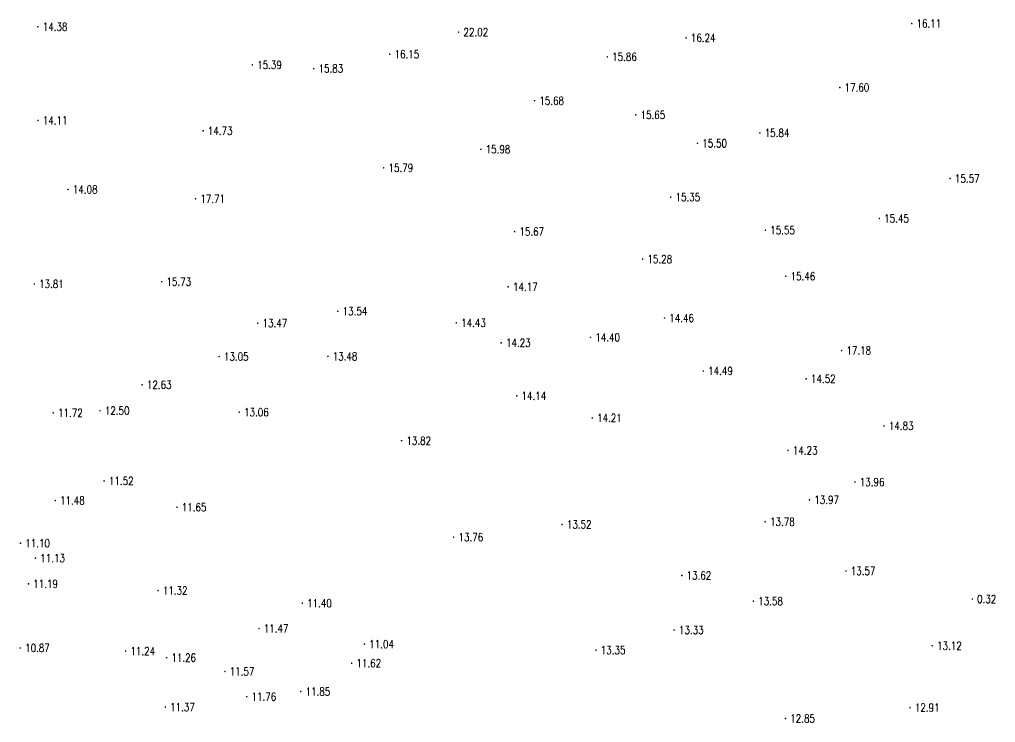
# Model space of a CAD drawing. Extents: x 476861 to 479475, y 2367369 to 2370541.
# Drawn here: x 477487.3 to 477609.3, y 2368576.8 to 2368664.6 of the extents above; entities that cross this region are included whole.
import ezdxf
from ezdxf.enums import TextEntityAlignment as Align

# ---------------------------------------------------------------- set-up
doc = ezdxf.new("R2010")
doc.units = 0
doc.header["$LTSCALE"] = 0.5
doc.layers.get('0').update_dxf_attribs({"linetype": 'CONTINUOUS'})
doc.layers.add('GCD', color=1, linetype='CONTINUOUS')
doc.styles.add('HZ', font='rs.shx', dxfattribs={"width": 0.8, "bigfont": 'hztxt.shx'})

# ---------------------------------------------------------------- blocks, each defined once
blk = doc.blocks.new('GC200')
at = {"linetype": 'Continuous', "const_width": 0.2, "flags": 128}
blk.add_lwpolyline([(-0.1, 0, 1), (0.1, 0, 1)], format="xyb", close=True, dxfattribs=at)

msp = doc.modelspace()

# ---------------------------------------------------------------- block references
at = {"layer": 'GCD', "linetype": 'Continuous'}
ref = msp.add_blockref('GC200', (477598.802, 2368664.14, 16.11), dxfattribs=dict(at, xscale=0.5, yscale=0.5, zscale=0.5))
ref.add_attrib('height', '16.11', dxfattribs={"linetype": 'Continuous', "height": 1, "style": 'HZ', "width": 0.8}).set_placement((477599.402, 2368664.14, 16.11), align=Align.MIDDLE_LEFT)
ref = msp.add_blockref('GC200', (477489.634, 2368663.74, 14.38), dxfattribs=dict(at, xscale=0.5, yscale=0.5, zscale=0.5))
ref.add_attrib('height', '14.38', dxfattribs={"linetype": 'Continuous', "height": 1, "style": 'HZ', "width": 0.8}).set_placement((477490.234, 2368663.74, 14.38), align=Align.MIDDLE_LEFT)
ref = msp.add_blockref('GC200', (477542.2, 2368663.06, 22.016), dxfattribs=dict(at, xscale=0.5, yscale=0.5, zscale=0.5))
ref.add_attrib('height', '22.02', dxfattribs={"linetype": 'Continuous', "height": 1, "style": 'HZ', "width": 0.8}).set_placement((477542.8, 2368663.06, 22.016), align=Align.MIDDLE_LEFT)
ref = msp.add_blockref('GC200', (477570.612, 2368662.352, 16.24), dxfattribs=dict(at, xscale=0.5, yscale=0.5, zscale=0.5))
ref.add_attrib('height', '16.24', dxfattribs={"linetype": 'Continuous', "height": 1, "style": 'HZ', "width": 0.8}).set_placement((477571.212, 2368662.352, 16.24), align=Align.MIDDLE_LEFT)
ref = msp.add_blockref('GC200', (477533.589, 2368660.304, 16.153), dxfattribs=dict(at, xscale=0.5, yscale=0.5, zscale=0.5))
ref.add_attrib('height', '16.15', dxfattribs={"linetype": 'Continuous', "height": 1, "style": 'HZ', "width": 0.8}).set_placement((477534.189, 2368660.304, 16.153), align=Align.MIDDLE_LEFT)
ref = msp.add_blockref('GC200', (477560.773, 2368659.98, 15.861), dxfattribs=dict(at, xscale=0.5, yscale=0.5, zscale=0.5))
ref.add_attrib('height', '15.86', dxfattribs={"linetype": 'Continuous', "height": 1, "style": 'HZ', "width": 0.8}).set_placement((477561.373, 2368659.98, 15.861), align=Align.MIDDLE_LEFT)
ref = msp.add_blockref('GC200', (477516.424, 2368658.969, 15.386), dxfattribs=dict(at, xscale=0.5, yscale=0.5, zscale=0.5))
ref.add_attrib('height', '15.39', dxfattribs={"linetype": 'Continuous', "height": 1, "style": 'HZ', "width": 0.8}).set_placement((477517.024, 2368658.969, 15.386), align=Align.MIDDLE_LEFT)
ref = msp.add_blockref('GC200', (477524.089, 2368658.507, 15.826), dxfattribs=dict(at, xscale=0.5, yscale=0.5, zscale=0.5))
ref.add_attrib('height', '15.83', dxfattribs={"linetype": 'Continuous', "height": 1, "style": 'HZ', "width": 0.8}).set_placement((477524.689, 2368658.507, 15.826), align=Align.MIDDLE_LEFT)
ref = msp.add_blockref('GC200', (477589.818, 2368656.15, 17.602), dxfattribs=dict(at, xscale=0.5, yscale=0.5, zscale=0.5))
ref.add_attrib('height', '17.60', dxfattribs={"linetype": 'Continuous', "height": 1, "style": 'HZ', "width": 0.8}).set_placement((477590.418, 2368656.15, 17.602), align=Align.MIDDLE_LEFT)
ref = msp.add_blockref('GC200', (477551.678, 2368654.494, 15.68), dxfattribs=dict(at, xscale=0.5, yscale=0.5, zscale=0.5))
ref.add_attrib('height', '15.68', dxfattribs={"linetype": 'Continuous', "height": 1, "style": 'HZ', "width": 0.8}).set_placement((477552.278, 2368654.494, 15.68), align=Align.MIDDLE_LEFT)
ref = msp.add_blockref('GC200', (477489.65, 2368652.035, 14.11), dxfattribs=dict(at, xscale=0.5, yscale=0.5, zscale=0.5))
ref.add_attrib('height', '14.11', dxfattribs={"linetype": 'Continuous', "height": 1, "style": 'HZ', "width": 0.8}).set_placement((477490.25, 2368652.035, 14.11), align=Align.MIDDLE_LEFT)
ref = msp.add_blockref('GC200', (477564.323, 2368652.728, 15.645), dxfattribs=dict(at, xscale=0.5, yscale=0.5, zscale=0.5))
ref.add_attrib('height', '15.65', dxfattribs={"linetype": 'Continuous', "height": 1, "style": 'HZ', "width": 0.8}).set_placement((477564.923, 2368652.728, 15.645), align=Align.MIDDLE_LEFT)
ref = msp.add_blockref('GC200', (477510.272, 2368650.734, 14.727), dxfattribs=dict(at, xscale=0.5, yscale=0.5, zscale=0.5))
ref.add_attrib('height', '14.73', dxfattribs={"linetype": 'Continuous', "height": 1, "style": 'HZ', "width": 0.8}).set_placement((477510.872, 2368650.734, 14.727), align=Align.MIDDLE_LEFT)
ref = msp.add_blockref('GC200', (477579.837, 2368650.47, 15.844), dxfattribs=dict(at, xscale=0.5, yscale=0.5, zscale=0.5))
ref.add_attrib('height', '15.84', dxfattribs={"linetype": 'Continuous', "height": 1, "style": 'HZ', "width": 0.8}).set_placement((477580.437, 2368650.47, 15.844), align=Align.MIDDLE_LEFT)
ref = msp.add_blockref('GC200', (477544.973, 2368648.436, 15.976), dxfattribs=dict(at, xscale=0.5, yscale=0.5, zscale=0.5))
ref.add_attrib('height', '15.98', dxfattribs={"linetype": 'Continuous', "height": 1, "style": 'HZ', "width": 0.8}).set_placement((477545.573, 2368648.436, 15.976), align=Align.MIDDLE_LEFT)
ref = msp.add_blockref('GC200', (477572.04, 2368649.174, 15.496), dxfattribs=dict(at, xscale=0.5, yscale=0.5, zscale=0.5))
ref.add_attrib('height', '15.50', dxfattribs={"linetype": 'Continuous', "height": 1, "style": 'HZ', "width": 0.8}).set_placement((477572.64, 2368649.174, 15.496), align=Align.MIDDLE_LEFT)
ref = msp.add_blockref('GC200', (477532.831, 2368646.112, 15.79), dxfattribs=dict(at, xscale=0.5, yscale=0.5, zscale=0.5))
ref.add_attrib('height', '15.79', dxfattribs={"linetype": 'Continuous', "height": 1, "style": 'HZ', "width": 0.8}).set_placement((477533.431, 2368646.112, 15.79), align=Align.MIDDLE_LEFT)
ref = msp.add_blockref('GC200', (477603.6, 2368644.778, 15.566), dxfattribs=dict(at, xscale=0.5, yscale=0.5, zscale=0.5))
ref.add_attrib('height', '15.57', dxfattribs={"linetype": 'Continuous', "height": 1, "style": 'HZ', "width": 0.8}).set_placement((477604.2, 2368644.778, 15.566), align=Align.MIDDLE_LEFT)
ref = msp.add_blockref('GC200', (477493.401, 2368643.419, 14.08), dxfattribs=dict(at, xscale=0.5, yscale=0.5, zscale=0.5))
ref.add_attrib('height', '14.08', dxfattribs={"linetype": 'Continuous', "height": 1, "style": 'HZ', "width": 0.8}).set_placement((477494.001, 2368643.419, 14.08), align=Align.MIDDLE_LEFT)
ref = msp.add_blockref('GC200', (477509.327, 2368642.25, 17.707), dxfattribs=dict(at, xscale=0.5, yscale=0.5, zscale=0.5))
ref.add_attrib('height', '17.71', dxfattribs={"linetype": 'Continuous', "height": 1, "style": 'HZ', "width": 0.8}).set_placement((477509.927, 2368642.25, 17.707), align=Align.MIDDLE_LEFT)
ref = msp.add_blockref('GC200', (477568.694, 2368642.458, 15.354), dxfattribs=dict(at, xscale=0.5, yscale=0.5, zscale=0.5))
ref.add_attrib('height', '15.35', dxfattribs={"linetype": 'Continuous', "height": 1, "style": 'HZ', "width": 0.8}).set_placement((477569.294, 2368642.458, 15.354), align=Align.MIDDLE_LEFT)
ref = msp.add_blockref('GC200', (477594.758, 2368639.787, 15.446), dxfattribs=dict(at, xscale=0.5, yscale=0.5, zscale=0.5))
ref.add_attrib('height', '15.45', dxfattribs={"linetype": 'Continuous', "height": 1, "style": 'HZ', "width": 0.8}).set_placement((477595.358, 2368639.787, 15.446), align=Align.MIDDLE_LEFT)
ref = msp.add_blockref('GC200', (477549.192, 2368638.149, 15.67), dxfattribs=dict(at, xscale=0.5, yscale=0.5, zscale=0.5))
ref.add_attrib('height', '15.67', dxfattribs={"linetype": 'Continuous', "height": 1, "style": 'HZ', "width": 0.8}).set_placement((477549.792, 2368638.149, 15.67), align=Align.MIDDLE_LEFT)
ref = msp.add_blockref('GC200', (477580.521, 2368638.324, 15.546), dxfattribs=dict(at, xscale=0.5, yscale=0.5, zscale=0.5))
ref.add_attrib('height', '15.55', dxfattribs={"linetype": 'Continuous', "height": 1, "style": 'HZ', "width": 0.8}).set_placement((477581.121, 2368638.324, 15.546), align=Align.MIDDLE_LEFT)
ref = msp.add_blockref('GC200', (477565.185, 2368634.711, 15.28), dxfattribs=dict(at, xscale=0.5, yscale=0.5, zscale=0.5))
ref.add_attrib('height', '15.28', dxfattribs={"linetype": 'Continuous', "height": 1, "style": 'HZ', "width": 0.8}).set_placement((477565.785, 2368634.711, 15.28), align=Align.MIDDLE_LEFT)
ref = msp.add_blockref('GC200', (477583.067, 2368632.567, 15.461), dxfattribs=dict(at, xscale=0.5, yscale=0.5, zscale=0.5))
ref.add_attrib('height', '15.46', dxfattribs={"linetype": 'Continuous', "height": 1, "style": 'HZ', "width": 0.8}).set_placement((477583.667, 2368632.567, 15.461), align=Align.MIDDLE_LEFT)
ref = msp.add_blockref('GC200', (477489.18, 2368631.606, 13.81), dxfattribs=dict(at, xscale=0.5, yscale=0.5, zscale=0.5))
ref.add_attrib('height', '13.81', dxfattribs={"linetype": 'Continuous', "height": 1, "style": 'HZ', "width": 0.8}).set_placement((477489.78, 2368631.606, 13.81), align=Align.MIDDLE_LEFT)
ref = msp.add_blockref('GC200', (477505.091, 2368631.89, 15.727), dxfattribs=dict(at, xscale=0.5, yscale=0.5, zscale=0.5))
ref.add_attrib('height', '15.73', dxfattribs={"linetype": 'Continuous', "height": 1, "style": 'HZ', "width": 0.8}).set_placement((477505.691, 2368631.89, 15.727), align=Align.MIDDLE_LEFT)
ref = msp.add_blockref('GC200', (477548.391, 2368631.246, 14.168), dxfattribs=dict(at, xscale=0.5, yscale=0.5, zscale=0.5))
ref.add_attrib('height', '14.17', dxfattribs={"linetype": 'Continuous', "height": 1, "style": 'HZ', "width": 0.8}).set_placement((477548.991, 2368631.246, 14.168), align=Align.MIDDLE_LEFT)
ref = msp.add_blockref('GC200', (477527.102, 2368628.196, 13.54), dxfattribs=dict(at, xscale=0.5, yscale=0.5, zscale=0.5))
ref.add_attrib('height', '13.54', dxfattribs={"linetype": 'Continuous', "height": 1, "style": 'HZ', "width": 0.8}).set_placement((477527.702, 2368628.196, 13.54), align=Align.MIDDLE_LEFT)
ref = msp.add_blockref('GC200', (477517.097, 2368626.713, 13.47), dxfattribs=dict(at, xscale=0.5, yscale=0.5, zscale=0.5))
ref.add_attrib('height', '13.47', dxfattribs={"linetype": 'Continuous', "height": 1, "style": 'HZ', "width": 0.8}).set_placement((477517.697, 2368626.713, 13.47), align=Align.MIDDLE_LEFT)
ref = msp.add_blockref('GC200', (477541.904, 2368626.744, 14.429), dxfattribs=dict(at, xscale=0.5, yscale=0.5, zscale=0.5))
ref.add_attrib('height', '14.43', dxfattribs={"linetype": 'Continuous', "height": 1, "style": 'HZ', "width": 0.8}).set_placement((477542.504, 2368626.744, 14.429), align=Align.MIDDLE_LEFT)
ref = msp.add_blockref('GC200', (477567.917, 2368627.353, 14.46), dxfattribs=dict(at, xscale=0.5, yscale=0.5, zscale=0.5))
ref.add_attrib('height', '14.46', dxfattribs={"linetype": 'Continuous', "height": 1, "style": 'HZ', "width": 0.8}).set_placement((477568.517, 2368627.353, 14.46), align=Align.MIDDLE_LEFT)
ref = msp.add_blockref('GC200', (477547.513, 2368624.259, 14.232), dxfattribs=dict(at, xscale=0.5, yscale=0.5, zscale=0.5))
ref.add_attrib('height', '14.23', dxfattribs={"linetype": 'Continuous', "height": 1, "style": 'HZ', "width": 0.8}).set_placement((477548.113, 2368624.259, 14.232), align=Align.MIDDLE_LEFT)
ref = msp.add_blockref('GC200', (477558.674, 2368624.938, 14.403), dxfattribs=dict(at, xscale=0.5, yscale=0.5, zscale=0.5))
ref.add_attrib('height', '14.40', dxfattribs={"linetype": 'Continuous', "height": 1, "style": 'HZ', "width": 0.8}).set_placement((477559.274, 2368624.938, 14.403), align=Align.MIDDLE_LEFT)
ref = msp.add_blockref('GC200', (477590.043, 2368623.286, 17.181), dxfattribs=dict(at, xscale=0.5, yscale=0.5, zscale=0.5))
ref.add_attrib('height', '17.18', dxfattribs={"linetype": 'Continuous', "height": 1, "style": 'HZ', "width": 0.8}).set_placement((477590.643, 2368623.286, 17.181), align=Align.MIDDLE_LEFT)
ref = msp.add_blockref('GC200', (477512.269, 2368622.532, 13.053), dxfattribs=dict(at, xscale=0.5, yscale=0.5, zscale=0.5))
ref.add_attrib('height', '13.05', dxfattribs={"linetype": 'Continuous', "height": 1, "style": 'HZ', "width": 0.8}).set_placement((477512.869, 2368622.532, 13.053), align=Align.MIDDLE_LEFT)
ref = msp.add_blockref('GC200', (477525.861, 2368622.566, 13.483), dxfattribs=dict(at, xscale=0.5, yscale=0.5, zscale=0.5))
ref.add_attrib('height', '13.48', dxfattribs={"linetype": 'Continuous', "height": 1, "style": 'HZ', "width": 0.8}).set_placement((477526.461, 2368622.566, 13.483), align=Align.MIDDLE_LEFT)
ref = msp.add_blockref('GC200', (477572.765, 2368620.739, 14.489), dxfattribs=dict(at, xscale=0.5, yscale=0.5, zscale=0.5))
ref.add_attrib('height', '14.49', dxfattribs={"linetype": 'Continuous', "height": 1, "style": 'HZ', "width": 0.8}).set_placement((477573.365, 2368620.739, 14.489), align=Align.MIDDLE_LEFT)
ref = msp.add_blockref('GC200', (477502.649, 2368619.013, 12.631), dxfattribs=dict(at, xscale=0.5, yscale=0.5, zscale=0.5))
ref.add_attrib('height', '12.63', dxfattribs={"linetype": 'Continuous', "height": 1, "style": 'HZ', "width": 0.8}).set_placement((477503.249, 2368619.013, 12.631), align=Align.MIDDLE_LEFT)
ref = msp.add_blockref('GC200', (477585.615, 2368619.759, 14.518), dxfattribs=dict(at, xscale=0.5, yscale=0.5, zscale=0.5))
ref.add_attrib('height', '14.52', dxfattribs={"linetype": 'Continuous', "height": 1, "style": 'HZ', "width": 0.8}).set_placement((477586.215, 2368619.759, 14.518), align=Align.MIDDLE_LEFT)
ref = msp.add_blockref('GC200', (477549.461, 2368617.635, 14.143), dxfattribs=dict(at, xscale=0.5, yscale=0.5, zscale=0.5))
ref.add_attrib('height', '14.14', dxfattribs={"linetype": 'Continuous', "height": 1, "style": 'HZ', "width": 0.8}).set_placement((477550.061, 2368617.635, 14.143), align=Align.MIDDLE_LEFT)
ref = msp.add_blockref('GC200', (477491.547, 2368615.507, 11.724), dxfattribs=dict(at, xscale=0.5, yscale=0.5, zscale=0.5))
ref.add_attrib('height', '11.72', dxfattribs={"linetype": 'Continuous', "height": 1, "style": 'HZ', "width": 0.8}).set_placement((477492.147, 2368615.507, 11.724), align=Align.MIDDLE_LEFT)
ref = msp.add_blockref('GC200', (477497.39, 2368615.783, 12.499), dxfattribs=dict(at, xscale=0.5, yscale=0.5, zscale=0.5))
ref.add_attrib('height', '12.50', dxfattribs={"linetype": 'Continuous', "height": 1, "style": 'HZ', "width": 0.8}).set_placement((477497.99, 2368615.783, 12.499), align=Align.MIDDLE_LEFT)
ref = msp.add_blockref('GC200', (477514.79, 2368615.584, 13.055), dxfattribs=dict(at, xscale=0.5, yscale=0.5, zscale=0.5))
ref.add_attrib('height', '13.06', dxfattribs={"linetype": 'Continuous', "height": 1, "style": 'HZ', "width": 0.8}).set_placement((477515.39, 2368615.584, 13.055), align=Align.MIDDLE_LEFT)
ref = msp.add_blockref('GC200', (477558.891, 2368614.87, 14.21), dxfattribs=dict(at, xscale=0.5, yscale=0.5, zscale=0.5))
ref.add_attrib('height', '14.21', dxfattribs={"linetype": 'Continuous', "height": 1, "style": 'HZ', "width": 0.8}).set_placement((477559.491, 2368614.87, 14.21), align=Align.MIDDLE_LEFT)
ref = msp.add_blockref('GC200', (477595.35, 2368613.867, 14.825), dxfattribs=dict(at, xscale=0.5, yscale=0.5, zscale=0.5))
ref.add_attrib('height', '14.83', dxfattribs={"linetype": 'Continuous', "height": 1, "style": 'HZ', "width": 0.8}).set_placement((477595.95, 2368613.867, 14.825), align=Align.MIDDLE_LEFT)
ref = msp.add_blockref('GC200', (477535.069, 2368612.027, 13.82), dxfattribs=dict(at, xscale=0.5, yscale=0.5, zscale=0.5))
ref.add_attrib('height', '13.82', dxfattribs={"linetype": 'Continuous', "height": 1, "style": 'HZ', "width": 0.8}).set_placement((477535.669, 2368612.027, 13.82), align=Align.MIDDLE_LEFT)
ref = msp.add_blockref('GC200', (477583.351, 2368610.813, 14.227), dxfattribs=dict(at, xscale=0.5, yscale=0.5, zscale=0.5))
ref.add_attrib('height', '14.23', dxfattribs={"linetype": 'Continuous', "height": 1, "style": 'HZ', "width": 0.8}).set_placement((477583.951, 2368610.813, 14.227), align=Align.MIDDLE_LEFT)
ref = msp.add_blockref('GC200', (477497.902, 2368607.01, 11.517), dxfattribs=dict(at, xscale=0.5, yscale=0.5, zscale=0.5))
ref.add_attrib('height', '11.52', dxfattribs={"linetype": 'Continuous', "height": 1, "style": 'HZ', "width": 0.8}).set_placement((477498.502, 2368607.01, 11.517), align=Align.MIDDLE_LEFT)
ref = msp.add_blockref('GC200', (477591.712, 2368606.861, 13.963), dxfattribs=dict(at, xscale=0.5, yscale=0.5, zscale=0.5))
ref.add_attrib('height', '13.96', dxfattribs={"linetype": 'Continuous', "height": 1, "style": 'HZ', "width": 0.8}).set_placement((477592.312, 2368606.861, 13.963), align=Align.MIDDLE_LEFT)
ref = msp.add_blockref('GC200', (477491.797, 2368604.555, 11.482), dxfattribs=dict(at, xscale=0.5, yscale=0.5, zscale=0.5))
ref.add_attrib('height', '11.48', dxfattribs={"linetype": 'Continuous', "height": 1, "style": 'HZ', "width": 0.8}).set_placement((477492.397, 2368604.555, 11.482), align=Align.MIDDLE_LEFT)
ref = msp.add_blockref('GC200', (477586.038, 2368604.641, 13.968), dxfattribs=dict(at, xscale=0.5, yscale=0.5, zscale=0.5))
ref.add_attrib('height', '13.97', dxfattribs={"linetype": 'Continuous', "height": 1, "style": 'HZ', "width": 0.8}).set_placement((477586.638, 2368604.641, 13.968), align=Align.MIDDLE_LEFT)
ref = msp.add_blockref('GC200', (477507.001, 2368603.714, 11.652), dxfattribs=dict(at, xscale=0.5, yscale=0.5, zscale=0.5))
ref.add_attrib('height', '11.65', dxfattribs={"linetype": 'Continuous', "height": 1, "style": 'HZ', "width": 0.8}).set_placement((477507.601, 2368603.714, 11.652), align=Align.MIDDLE_LEFT)
ref = msp.add_blockref('GC200', (477580.504, 2368601.901, 13.78), dxfattribs=dict(at, xscale=0.5, yscale=0.5, zscale=0.5))
ref.add_attrib('height', '13.78', dxfattribs={"linetype": 'Continuous', "height": 1, "style": 'HZ', "width": 0.8}).set_placement((477581.104, 2368601.901, 13.78), align=Align.MIDDLE_LEFT)
ref = msp.add_blockref('GC200', (477555.12, 2368601.567, 13.52), dxfattribs=dict(at, xscale=0.5, yscale=0.5, zscale=0.5))
ref.add_attrib('height', '13.52', dxfattribs={"linetype": 'Continuous', "height": 1, "style": 'HZ', "width": 0.8}).set_placement((477555.72, 2368601.567, 13.52), align=Align.MIDDLE_LEFT)
ref = msp.add_blockref('GC200', (477541.579, 2368599.98, 13.757), dxfattribs=dict(at, xscale=0.5, yscale=0.5, zscale=0.5))
ref.add_attrib('height', '13.76', dxfattribs={"linetype": 'Continuous', "height": 1, "style": 'HZ', "width": 0.8}).set_placement((477542.179, 2368599.98, 13.757), align=Align.MIDDLE_LEFT)
ref = msp.add_blockref('GC200', (477487.456, 2368599.221, 11.102), dxfattribs=dict(at, xscale=0.5, yscale=0.5, zscale=0.5))
ref.add_attrib('height', '11.10', dxfattribs={"linetype": 'Continuous', "height": 1, "style": 'HZ', "width": 0.8}).set_placement((477488.056, 2368599.221, 11.102), align=Align.MIDDLE_LEFT)
ref = msp.add_blockref('GC200', (477489.331, 2368597.355, 11.13), dxfattribs=dict(at, xscale=0.5, yscale=0.5, zscale=0.5))
ref.add_attrib('height', '11.13', dxfattribs={"linetype": 'Continuous', "height": 1, "style": 'HZ', "width": 0.8}).set_placement((477489.931, 2368597.355, 11.13), align=Align.MIDDLE_LEFT)
ref = msp.add_blockref('GC200', (477590.588, 2368595.751, 13.569), dxfattribs=dict(at, xscale=0.5, yscale=0.5, zscale=0.5))
ref.add_attrib('height', '13.57', dxfattribs={"linetype": 'Continuous', "height": 1, "style": 'HZ', "width": 0.8}).set_placement((477591.188, 2368595.751, 13.569), align=Align.MIDDLE_LEFT)
ref = msp.add_blockref('GC200', (477570.078, 2368595.194, 13.62), dxfattribs=dict(at, xscale=0.5, yscale=0.5, zscale=0.5))
ref.add_attrib('height', '13.62', dxfattribs={"linetype": 'Continuous', "height": 1, "style": 'HZ', "width": 0.8}).set_placement((477570.678, 2368595.194, 13.62), align=Align.MIDDLE_LEFT)
ref = msp.add_blockref('GC200', (477488.455, 2368594.15, 11.189), dxfattribs=dict(at, xscale=0.5, yscale=0.5, zscale=0.5))
ref.add_attrib('height', '11.19', dxfattribs={"linetype": 'Continuous', "height": 1, "style": 'HZ', "width": 0.8}).set_placement((477489.055, 2368594.15, 11.189), align=Align.MIDDLE_LEFT)
ref = msp.add_blockref('GC200', (477504.642, 2368593.301, 11.32), dxfattribs=dict(at, xscale=0.5, yscale=0.5, zscale=0.5))
ref.add_attrib('height', '11.32', dxfattribs={"linetype": 'Continuous', "height": 1, "style": 'HZ', "width": 0.8}).set_placement((477505.242, 2368593.301, 11.32), align=Align.MIDDLE_LEFT)
ref = msp.add_blockref('GC200', (477606.372, 2368592.25, 0.316), dxfattribs=dict(at, xscale=0.5, yscale=0.5, zscale=0.5))
ref.add_attrib('height', '0.32', dxfattribs={"linetype": 'Continuous', "height": 1, "style": 'HZ', "width": 0.8}).set_placement((477606.972, 2368592.25, 0.316), align=Align.MIDDLE_LEFT)
ref = msp.add_blockref('GC200', (477522.666, 2368591.727, 11.396), dxfattribs=dict(at, xscale=0.5, yscale=0.5, zscale=0.5))
ref.add_attrib('height', '11.40', dxfattribs={"linetype": 'Continuous', "height": 1, "style": 'HZ', "width": 0.8}).set_placement((477523.266, 2368591.727, 11.396), align=Align.MIDDLE_LEFT)
ref = msp.add_blockref('GC200', (477579.024, 2368591.991, 13.576), dxfattribs=dict(at, xscale=0.5, yscale=0.5, zscale=0.5))
ref.add_attrib('height', '13.58', dxfattribs={"linetype": 'Continuous', "height": 1, "style": 'HZ', "width": 0.8}).set_placement((477579.624, 2368591.991, 13.576), align=Align.MIDDLE_LEFT)
ref = msp.add_blockref('GC200', (477517.252, 2368588.569, 11.47), dxfattribs=dict(at, xscale=0.5, yscale=0.5, zscale=0.5))
ref.add_attrib('height', '11.47', dxfattribs={"linetype": 'Continuous', "height": 1, "style": 'HZ', "width": 0.8}).set_placement((477517.852, 2368588.569, 11.47), align=Align.MIDDLE_LEFT)
ref = msp.add_blockref('GC200', (477569.12, 2368588.378, 13.326), dxfattribs=dict(at, xscale=0.5, yscale=0.5, zscale=0.5))
ref.add_attrib('height', '13.33', dxfattribs={"linetype": 'Continuous', "height": 1, "style": 'HZ', "width": 0.8}).set_placement((477569.72, 2368588.378, 13.326), align=Align.MIDDLE_LEFT)
ref = msp.add_blockref('GC200', (477487.434, 2368586.133, 10.869), dxfattribs=dict(at, xscale=0.5, yscale=0.5, zscale=0.5))
ref.add_attrib('height', '10.87', dxfattribs={"linetype": 'Continuous', "height": 1, "style": 'HZ', "width": 0.8}).set_placement((477488.034, 2368586.133, 10.869), align=Align.MIDDLE_LEFT)
ref = msp.add_blockref('GC200', (477530.427, 2368586.614, 11.04), dxfattribs=dict(at, xscale=0.5, yscale=0.5, zscale=0.5))
ref.add_attrib('height', '11.04', dxfattribs={"linetype": 'Continuous', "height": 1, "style": 'HZ', "width": 0.8}).set_placement((477531.027, 2368586.614, 11.04), align=Align.MIDDLE_LEFT)
ref = msp.add_blockref('GC200', (477601.371, 2368586.416, 13.118), dxfattribs=dict(at, xscale=0.5, yscale=0.5, zscale=0.5))
ref.add_attrib('height', '13.12', dxfattribs={"linetype": 'Continuous', "height": 1, "style": 'HZ', "width": 0.8}).set_placement((477601.971, 2368586.416, 13.118), align=Align.MIDDLE_LEFT)
ref = msp.add_blockref('GC200', (477500.59, 2368585.75, 11.242), dxfattribs=dict(at, xscale=0.5, yscale=0.5, zscale=0.5))
ref.add_attrib('height', '11.24', dxfattribs={"linetype": 'Continuous', "height": 1, "style": 'HZ', "width": 0.8}).set_placement((477501.19, 2368585.75, 11.242), align=Align.MIDDLE_LEFT)
ref = msp.add_blockref('GC200', (477505.704, 2368584.925, 11.257), dxfattribs=dict(at, xscale=0.5, yscale=0.5, zscale=0.5))
ref.add_attrib('height', '11.26', dxfattribs={"linetype": 'Continuous', "height": 1, "style": 'HZ', "width": 0.8}).set_placement((477506.304, 2368584.925, 11.257), align=Align.MIDDLE_LEFT)
ref = msp.add_blockref('GC200', (477559.352, 2368585.863, 13.351), dxfattribs=dict(at, xscale=0.5, yscale=0.5, zscale=0.5))
ref.add_attrib('height', '13.35', dxfattribs={"linetype": 'Continuous', "height": 1, "style": 'HZ', "width": 0.8}).set_placement((477559.952, 2368585.863, 13.351), align=Align.MIDDLE_LEFT)
ref = msp.add_blockref('GC200', (477528.829, 2368584.229, 11.62), dxfattribs=dict(at, xscale=0.5, yscale=0.5, zscale=0.5))
ref.add_attrib('height', '11.62', dxfattribs={"linetype": 'Continuous', "height": 1, "style": 'HZ', "width": 0.8}).set_placement((477529.429, 2368584.229, 11.62), align=Align.MIDDLE_LEFT)
ref = msp.add_blockref('GC200', (477513.004, 2368583.202, 11.569), dxfattribs=dict(at, xscale=0.5, yscale=0.5, zscale=0.5))
ref.add_attrib('height', '11.57', dxfattribs={"linetype": 'Continuous', "height": 1, "style": 'HZ', "width": 0.8}).set_placement((477513.604, 2368583.202, 11.569), align=Align.MIDDLE_LEFT)
ref = msp.add_blockref('GC200', (477515.719, 2368580.048, 11.763), dxfattribs=dict(at, xscale=0.5, yscale=0.5, zscale=0.5))
ref.add_attrib('height', '11.76', dxfattribs={"linetype": 'Continuous', "height": 1, "style": 'HZ', "width": 0.8}).set_placement((477516.319, 2368580.048, 11.763), align=Align.MIDDLE_LEFT)
ref = msp.add_blockref('GC200', (477522.471, 2368580.694, 11.846), dxfattribs=dict(at, xscale=0.5, yscale=0.5, zscale=0.5))
ref.add_attrib('height', '11.85', dxfattribs={"linetype": 'Continuous', "height": 1, "style": 'HZ', "width": 0.8}).set_placement((477523.071, 2368580.694, 11.846), align=Align.MIDDLE_LEFT)
ref = msp.add_blockref('GC200', (477505.552, 2368578.748, 11.37), dxfattribs=dict(at, xscale=0.5, yscale=0.5, zscale=0.5))
ref.add_attrib('height', '11.37', dxfattribs={"linetype": 'Continuous', "height": 1, "style": 'HZ', "width": 0.8}).set_placement((477506.152, 2368578.748, 11.37), align=Align.MIDDLE_LEFT)
ref = msp.add_blockref('GC200', (477598.593, 2368578.688, 12.91), dxfattribs=dict(at, xscale=0.5, yscale=0.5, zscale=0.5))
ref.add_attrib('height', '12.91', dxfattribs={"linetype": 'Continuous', "height": 1, "style": 'HZ', "width": 0.8}).set_placement((477599.193, 2368578.688, 12.91), align=Align.MIDDLE_LEFT)
ref = msp.add_blockref('GC200', (477583.029, 2368577.329, 12.848), dxfattribs=dict(at, xscale=0.5, yscale=0.5, zscale=0.5))
ref.add_attrib('height', '12.85', dxfattribs={"linetype": 'Continuous', "height": 1, "style": 'HZ', "width": 0.8}).set_placement((477583.629, 2368577.329, 12.848), align=Align.MIDDLE_LEFT)

doc.saveas('drawing.dxf')
